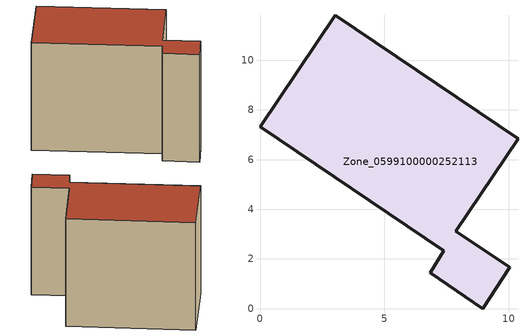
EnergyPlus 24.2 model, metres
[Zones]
Zone_0599100000252113
 floor ground (C_G): 10.04,1.66 8.97,0 6.86,1.44 7.4,2.33 0,7.32 3.03,11.8 10.38,6.84 7.88,3.11 z1.4
 wall outside (C_F): 8.97,0 10.04,1.66 7.88,3.11 10.38,6.84 3.03,11.8 0,7.32 7.4,2.33 6.86,1.44 8.97,0 z1.4:9.64
 roof outside (C_R): 10.04,1.66 7.88,3.11 10.38,6.84 3.03,11.8 0,7.32 7.4,2.33 6.86,1.44 8.97,0 z9.64
[BUILDING]
Pand.0599100000252113: North Axis=0; Terrain=City; Loads Convergence Tolerance Value=0.04; Temperature Convergence Tolerance Value=0.4; Solar Distribution=FullExterior; Maximum Number of Warmup Days=25; Minimum Number of Warmup Days=1
[Site:Location]
Rotterdam.The.Hague.AP_ZH_NLD Design_Conditions: Latitude=51.96; Longitude=4.45; Time Zone=1; Elevation=-4.5
[SITE:GROUNDTEMPERATURE:BUILDINGSURFACE]
18, 18, 18, 18, 18, 18, 18, 18, 18, 18, 18, 18
[MATERIAL] Thermal Absorptance=0.9; Solar Absorptance=0.7; Visible Absorptance=0.7
Name | Roughness | Thickness | Conductivity | Density | Specific Heat
G.TI.1975-1991 | MediumSmooth | 0.15 | 0.288461 | 540 | 1210
F.TI.1975-1991 | Rough | 0.3 | 0.230769 | 1920 | 840
R.TI.1975-1991 | MediumRough | 0.2 | 0.153846 | 1500 | 1000
[CONSTRUCTION]
C_G: G.TI.1975-1991
C_F: F.TI.1975-1991
C_R: R.TI.1975-1991
[ZONE]
Zone_0599100000252113: Type=1; Multiplier=1; Ceiling Height=Autocalculate; Volume=Autocalculate; Floor Area=autocalculate; Part of Total Floor Area=Yes
[ZONEINFILTRATION:DESIGNFLOWRATE]
Infil_Zone_0599100000252113: Zone or ZoneList or Space or SpaceList=Zone_0599100000252113; Schedule=AlwaysOn; Design Flow Rate Calculation Method=Flow/Area; Flow Rate per Floor Area=0.003; Constant Term Coefficient=1; Temperature Term Coefficient=0; Velocity Term Coefficient=0; Velocity Squared Term Coefficient=0
[HVACTEMPLATE:ZONE:IDEALLOADSAIRSYSTEM]
Zone_0599100000252113: Maximum Heating Supply Air Temperature=50; Minimum Cooling Supply Air Temperature=13; Maximum Heating Supply Air Humidity Ratio=0.0156; Minimum Cooling Supply Air Humidity Ratio=0.0077; Heating Limit=NoLimit; Cooling Limit=NoLimit; Dehumidification Control Type=ConstantSensibleHeatRatio; Cooling Sensible Heat Ratio=0.7; Dehumidification Setpoint=60; Humidification Control Type=None; Humidification Setpoint=30; Outdoor Air Method=None; Outdoor Air Flow Rate per Person=0.00944; Outdoor Air Flow Rate per Zone Floor Area=0; Outdoor Air Flow Rate per Zone=0; Demand Controlled Ventilation Type=None; Outdoor Air Economizer Type=NoEconomizer; Heat Recovery Type=None; Sensible Heat Recovery Effectiveness=0.7; Latent Heat Recovery Effectiveness=0.65
[ZONECONTROL:THERMOSTAT]
ThermostatControl_Zone_0599100000252113: Zone or ZoneList=Zone_0599100000252113; Control Type Schedule=DualSetpointControlType; Control 1=Thermostat_Zone_0599100000252113; Temperature Difference Between Cutout And Setpoint=0
[THERMOSTATSETPOINT:DUALSETPOINT]
Thermostat_Zone_0599100000252113: Heating Setpoint Temperature Schedule=HeatingSetpoint_Zone_0599100000252113; Cooling Setpoint Temperature Schedule=CoolingSetpoint_Zone_0599100000252113
[SCHEDULE:COMPACT]
HeatingSetpoint_Zone_0599100000252113: Through: 12/31, For: AllDays, Until: 24:00, 21
CoolingSetpoint_Zone_0599100000252113: Through: 12/31, For: AllDays, Until: 24:00, 24
DualSetpointControlType: Through: 12/31, For: AllDays, Until: 24:00, 4
AlwaysOn: Through: 12/31, For: AllDays, Until: 24:00, 1
